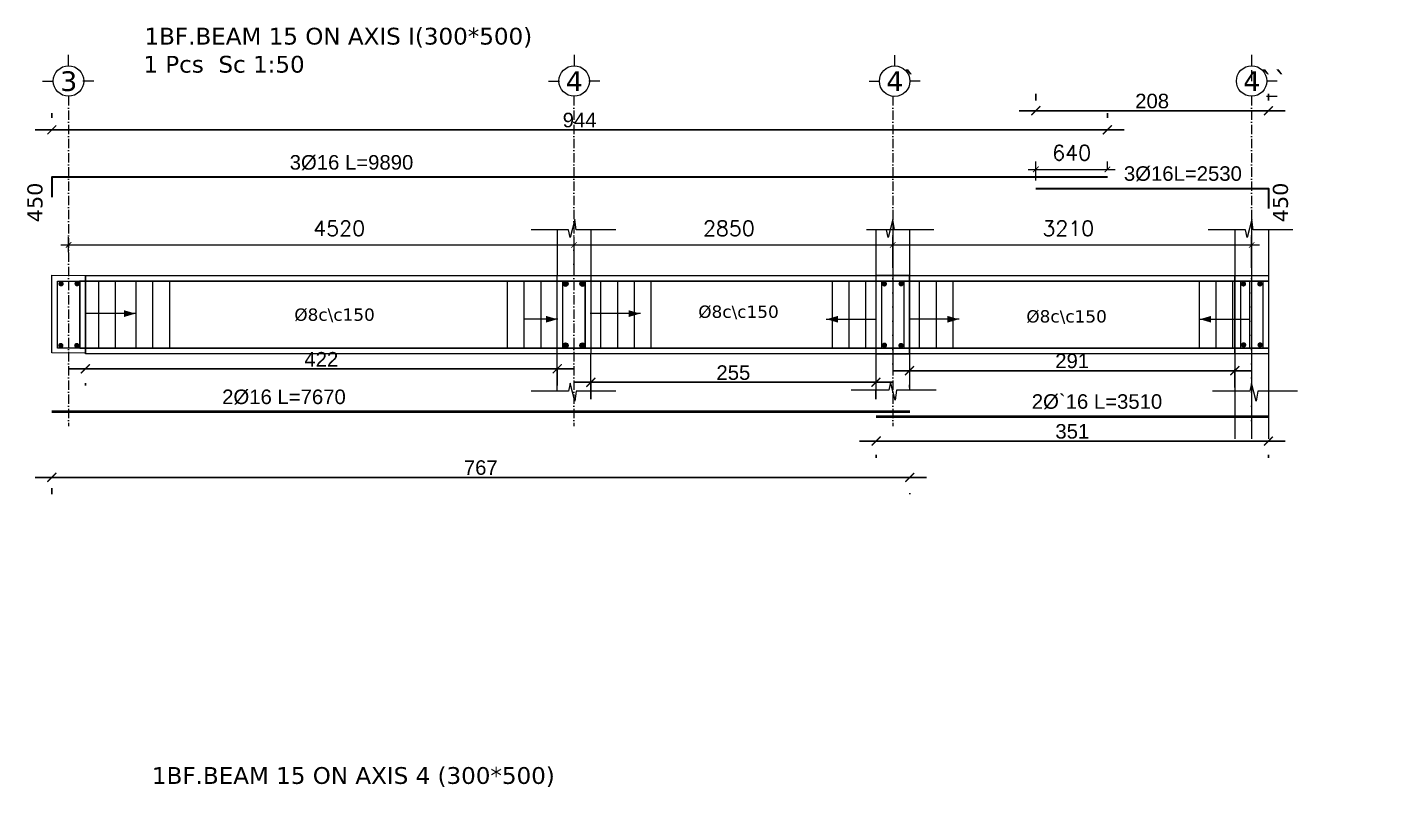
# Model space of a CAD drawing. Header units: inches. Extents: x -26151 to 62940, y -10194 to 246332.
# Drawn here: x -26066 to -24855, y 121107 to 121786 of the extents above; entities that cross this region are included whole.
import ezdxf

# ---------------------------------------------------------------- set-up
doc = ezdxf.new("R2010")
doc.units = ezdxf.units.IN
doc.header["$LTSCALE"] = 0.7
doc.header["$MEASUREMENT"] = 0
doc.linetypes.add('ACAD_ISO10W100', pattern=[18, 12, -3, 0, -3])
doc.layers.get('0').update_dxf_attribs({"lineweight": 13})
doc.layers.get('Defpoints').update_dxf_attribs({"lineweight": 5})
for name, color, linetype, lineweight in [('axis', 254, 'ACAD_ISO10W100', 9), ('BEAM FRAME', 5, 'Continuous', 18), ('COLUMN', 4, 'Continuous', 20), ('elevline', 30, 'Continuous', 20), ('FRAME 070', 5, 'Continuous', 60), ('hach', 9, 'Continuous', 9), ('hatch', 9, 'Continuous', 9), ('renforcment', 141, 'Continuous', 40), ('tex', 3, 'Continuous', 25), ('TEXT', 3, 'Continuous', 25), ('top rein. extension', 50, 'Continuous', 20), ('top renforcment', 7, 'Continuous', 40)]:
    doc.layers.add(name, color=color, linetype=linetype, lineweight=lineweight)
doc.styles.add('100', font='romans.shx', dxfattribs={"height": 13.5})
doc.styles.add('romanc', font='verdana.ttf', dxfattribs={"height": 250})
doc.styles.get("Standard").update_dxf_attribs({"font": 'arial.ttf', "height": 13})
doc.dimstyles.new('100', dxfattribs={"dimtxt": 13.5, "dimasz": 5, "dimexe": 7, "dimexo": 7, "dimgap": 8, "dimtad": 1, "dimdec": 0, "dimlfac": 10, "dimzin": 4, "dimdsep": 46, "dimtxsty": '100', "dimblk": 'ARCHTICK', "dimcen": 0.09, "dimdle": 7, "dimclrd": 1, "dimclre": 8, "dimclrt": 2, "dimadec": 0, "dimazin": 1, "dimtfac": 1, "dimtdec": 0, "dimtix": 1, "dimtofl": 0, "dimtmove": 0, "dimatfit": 3, "dimldrblk": 'ARCHTICK', "dimfxl": 0, "dimtolj": 1, "dimtzin": 0, "dimlwd": -1, "dimlwe": -1, "dimarcsym": 0})
doc.dimstyles.get("Standard").update_dxf_attribs({"dimtxt": 13, "dimasz": 5, "dimexe": 0.18, "dimexo": 0.0625, "dimgap": 6, "dimtad": 1, "dimdec": 0, "dimlfac": 10, "dimzin": 0, "dimdsep": 46, "dimtxsty": 'Standard', "dimblk": 'ARCHTICK', "dimcen": 0.09, "dimse1": 1, "dimse2": 1, "dimclrd": 1, "dimclre": 7, "dimclrt": 3, "dimadec": 0, "dimazin": 0, "dimtfac": 1, "dimtdec": 0, "dimtix": 1, "dimtofl": 0, "dimtmove": 0, "dimatfit": 3, "dimldrblk": 'ARCHTICK', "dimfxl": 0, "dimtolj": 1, "dimtzin": 0, "dimarcsym": 0})
doc.dimstyles.new('STANDARD$0', dxfattribs={"dimscale": 0, "dimtxt": 50, "dimasz": 8, "dimexe": 15, "dimexo": 0.0625, "dimgap": 2, "dimtad": 1, "dimdec": 0, "dimzin": 0, "dimdsep": 46, "dimtxsty": 'Standard', "dimblk1": 'ARCHTICK', "dimblk2": 'ARCHTICK', "dimsah": 1, "dimcen": 0.09, "dimdle": 15, "dimclrd": 3, "dimclre": 3, "dimclrt": 3, "dimazin": 0, "dimtfac": 1, "dimtdec": 0, "dimtofl": 0, "dimtmove": 1, "dimatfit": 3, "dimldrblk": 'ARCHTICK', "dimfxl": 0, "dimtolj": 1, "dimtzin": 0, "dimarcsym": 0})

# ---------------------------------------------------------------- blocks, each defined once
blk = doc.blocks.new('*D1674')
at = {"layer": 'Defpoints', "color": 0, "lineweight": 30, "transparency": 16777216}
for p in [(-25276.6, 121642.2, -167.8), (-24076.6, 121642.2, 33.7), (-24076.6, 121642.2)]:
    blk.add_point(p, dxfattribs=at)
at = {"layer": 'TEXT', "color": 3, "transparency": 16777216, "insert": (-25032.1, 121655.2), "char_height": 13, "attachment_point": 5}
blk.add_mtext('\\A1;3%%C16L=2530', dxfattribs=at)
blk = doc.blocks.new('_ArchTick')
at = {"color": 0, "linetype": 'ByBlock', "lineweight": 0, "const_width": 0.15}
blk.add_lwpolyline([(-0.5, -0.5), (0.5, 0.5)], dxfattribs=at)
blk = doc.blocks.new('*D1675')
at = {"layer": 'Defpoints', "color": 0, "lineweight": 30, "transparency": 16777216}
for p in [(-26037.6, 121652.2, -218.5), (-25195.6, 121652.2, -157.8), (-25195.6, 121652.2)]:
    blk.add_point(p, dxfattribs=at)
at = {"layer": 'TEXT', "color": 3, "transparency": 16777216, "insert": (-25775.6, 121665.2), "char_height": 13, "attachment_point": 5}
blk.add_mtext('\\A1;3%%C16 L=9890', dxfattribs=at)
blk = doc.blocks.new('*D1681')
at = {"color": 1, "transparency": 16777216}
blk.add_line((-25170.6, 121659.2), (-25092.6, 121659.2), dxfattribs=at)
at = {"color": 8, "transparency": 16777216}
for p, q in [((-25163.6, 121649.2), (-25163.6, 121666.2)), ((-25099.6, 121659.2), (-25099.6, 121666.2))]:
    blk.add_line(p, q, dxfattribs=at)
at = {"layer": 'Defpoints', "color": 0, "transparency": 16777216}
for p in [(-25099.6, 121659.2), (-25099.6, 121652.2), (-25163.6, 121642.2)]:
    blk.add_point(p, dxfattribs=at)
at = {"color": 1, "transparency": 16777216, "xscale": 5, "yscale": 5, "zscale": 5, "rotation": 180}
blk.add_blockref('_ArchTick', (-25163.6, 121659.2), dxfattribs=at)
at = {"color": 1, "transparency": 16777216, "xscale": 5, "yscale": 5, "zscale": 5}
blk.add_blockref('_ArchTick', (-25099.6, 121659.2), dxfattribs=at)
at = {"color": 2, "transparency": 16777216, "insert": (-25131.6, 121674), "char_height": 13.5, "attachment_point": 5, "style": '100'}
blk.add_mtext('\\A1;640', dxfattribs=at)
blk = doc.blocks.new('*D1676')
at = {"color": 8, "transparency": 16777216}
for p, q in [((-25291.6, 121571.3), (-25291.6, 121598.6)), ((-24970.6, 121571.3), (-24970.6, 121598.6))]:
    blk.add_line(p, q, dxfattribs=at)
at = {"color": 1, "transparency": 16777216}
blk.add_line((-25298.6, 121591.6), (-24963.6, 121591.6), dxfattribs=at)
at = {"layer": 'Defpoints', "color": 0, "lineweight": 30, "transparency": 16777216}
for p in [(-24970.6, 121591.6), (-25291.6, 121564.3), (-24970.6, 121564.3)]:
    blk.add_point(p, dxfattribs=at)
at = {"color": 1, "transparency": 16777216, "xscale": 5, "yscale": 5, "zscale": 5, "rotation": 180}
blk.add_blockref('_ArchTick', (-25291.6, 121591.6), dxfattribs=at)
at = {"color": 1, "transparency": 16777216, "xscale": 5, "yscale": 5, "zscale": 5}
blk.add_blockref('_ArchTick', (-24970.6, 121591.6), dxfattribs=at)
at = {"color": 2, "lineweight": 30, "transparency": 16777216, "insert": (-25134.6, 121606.4), "char_height": 13.5, "attachment_point": 5, "style": '100'}
blk.add_mtext('\\A1;3210', dxfattribs=at)
blk = doc.blocks.new('*D1677')
at = {"color": 8, "transparency": 16777216}
for p, q in [((-26028.6, 121585.3), (-26028.6, 121598.6)), ((-25576.6, 121585.5), (-25576.6, 121598.6))]:
    blk.add_line(p, q, dxfattribs=at)
at = {"color": 1, "transparency": 16777216}
blk.add_line((-26035.6, 121591.6), (-25569.6, 121591.6), dxfattribs=at)
at = {"layer": 'Defpoints', "color": 0, "lineweight": 30, "transparency": 16777216}
for p in [(-25576.6, 121591.6), (-26028.6, 121578.3), (-25576.6, 121578.5)]:
    blk.add_point(p, dxfattribs=at)
at = {"color": 1, "transparency": 16777216, "xscale": 5, "yscale": 5, "zscale": 5, "rotation": 180}
blk.add_blockref('_ArchTick', (-26028.6, 121591.6), dxfattribs=at)
at = {"color": 1, "transparency": 16777216, "xscale": 5, "yscale": 5, "zscale": 5}
blk.add_blockref('_ArchTick', (-25576.6, 121591.6), dxfattribs=at)
at = {"color": 2, "lineweight": 30, "transparency": 16777216, "insert": (-25786.6, 121606.4), "char_height": 13.5, "attachment_point": 5, "style": '100'}
blk.add_mtext('\\A1;4520', dxfattribs=at)
blk = doc.blocks.new('*D1678')
at = {"layer": 'Defpoints', "color": 0, "lineweight": 30, "transparency": 16777216}
for p in [(-25591.6, 121438.4, -37100.9), (-25591.6, 121438.4), (-24656.6, 121438.4, -13652.7)]:
    blk.add_point(p, dxfattribs=at)
at = {"layer": 'TEXT', "color": 3, "transparency": 16777216, "insert": (-25108.9, 121451.4), "char_height": 13, "attachment_point": 5}
blk.add_mtext('\\A1;2%%C`16 L=3510', dxfattribs=at)
blk = doc.blocks.new('*D1679')
at = {"color": 8, "transparency": 16777216}
for p, q in [((-25576.6, 121571.3), (-25576.6, 121598.6)), ((-25291.6, 121571.3), (-25291.6, 121598.6))]:
    blk.add_line(p, q, dxfattribs=at)
at = {"color": 1, "transparency": 16777216}
blk.add_line((-25583.6, 121591.6), (-25284.6, 121591.6), dxfattribs=at)
at = {"layer": 'Defpoints', "color": 0, "lineweight": 30, "transparency": 16777216}
for p in [(-25291.6, 121591.6), (-25576.6, 121564.3), (-25291.6, 121564.3)]:
    blk.add_point(p, dxfattribs=at)
at = {"color": 1, "transparency": 16777216, "xscale": 5, "yscale": 5, "zscale": 5, "rotation": 180}
blk.add_blockref('_ArchTick', (-25576.6, 121591.6), dxfattribs=at)
at = {"color": 1, "transparency": 16777216, "xscale": 5, "yscale": 5, "zscale": 5}
blk.add_blockref('_ArchTick', (-25291.6, 121591.6), dxfattribs=at)
at = {"color": 2, "lineweight": 30, "transparency": 16777216, "insert": (-25438.1, 121606.4), "char_height": 13.5, "attachment_point": 5, "style": '100'}
blk.add_mtext('\\A1;2850', dxfattribs=at)
blk = doc.blocks.new('*D1680')
at = {"layer": 'Defpoints', "color": 0, "lineweight": 30, "transparency": 16777216}
for p in [(-26011.6, 121442.6, -37100.9), (-26011.6, 121442.6), (-25276.4, 121442.6, -13652.7)]:
    blk.add_point(p, dxfattribs=at)
at = {"layer": 'TEXT', "color": 3, "transparency": 16777216, "insert": (-25836, 121455.6), "char_height": 13, "attachment_point": 5}
blk.add_mtext('\\A1;2%%C16 L=7670', dxfattribs=at)
blk = doc.blocks.new('*D1682')
at = {"layer": 'Defpoints', "color": 0, "linetype": 'ByBlock', "lineweight": 30, "transparency": 16777216}
for p in [(-25276.6, 121494.3, -195.9), (-24985.6, 121494.3), (-25276.6, 121479.2)]:
    blk.add_point(p, dxfattribs=at)
at = {"layer": 'hach', "color": 3, "lineweight": -2, "transparency": 16777216}
for p, q in [((-24970.6, 121479.2), (-25291.6, 121479.2)), ((-24985.6, 121480.3), (-24985.6, 121464.2)), ((-25276.6, 121466.7), (-25276.6, 121464.2))]:
    blk.add_line(p, q, dxfattribs=at)
at = {"layer": 'hach', "color": 3, "linetype": 'ByBlock', "lineweight": -2, "transparency": 16777216, "xscale": 8, "yscale": 8, "zscale": 8, "rotation": 180}
blk.add_blockref('_ArchTick', (-25276.6, 121479.2), dxfattribs=at)
at = {"layer": 'hach', "color": 3, "linetype": 'ByBlock', "lineweight": -2, "transparency": 16777216, "xscale": 8, "yscale": 8, "zscale": 8}
blk.add_blockref('_ArchTick', (-24985.6, 121479.2), dxfattribs=at)
at = {"layer": 'hach', "color": 3, "linetype": 'ByBlock', "lineweight": 30, "transparency": 16777216, "insert": (-25131.1, 121487.9), "char_height": 13, "attachment_point": 5}
blk.add_mtext('\\A1;291', dxfattribs=at)
blk = doc.blocks.new('*D1683')
at = {"layer": 'Defpoints', "color": 0, "linetype": 'ByBlock', "lineweight": 30, "transparency": 16777216}
for p in [(-25306.6, 121499.3, -72.3), (-25561.6, 121494.3), (-25561.6, 121468.8)]:
    blk.add_point(p, dxfattribs=at)
at = {"layer": 'hach', "color": 3, "lineweight": -2, "transparency": 16777216}
for p, q in [((-25291.6, 121468.8), (-25576.6, 121468.8)), ((-25561.6, 121469.8), (-25561.6, 121453.8)), ((-25306.6, 121462.3), (-25306.6, 121453.8))]:
    blk.add_line(p, q, dxfattribs=at)
at = {"layer": 'hach', "color": 3, "linetype": 'ByBlock', "lineweight": -2, "transparency": 16777216, "xscale": 8, "yscale": 8, "zscale": 8, "rotation": 180}
blk.add_blockref('_ArchTick', (-25561.6, 121468.8), dxfattribs=at)
at = {"layer": 'hach', "color": 3, "linetype": 'ByBlock', "lineweight": -2, "transparency": 16777216, "xscale": 8, "yscale": 8, "zscale": 8}
blk.add_blockref('_ArchTick', (-25306.6, 121468.8), dxfattribs=at)
at = {"layer": 'hach', "color": 3, "linetype": 'ByBlock', "lineweight": 30, "transparency": 16777216, "insert": (-25434.1, 121477.4), "char_height": 13, "attachment_point": 5}
blk.add_mtext('\\A1;255', dxfattribs=at)
blk = doc.blocks.new('*D1684')
at = {"layer": 'Defpoints', "color": 0, "linetype": 'ByBlock', "lineweight": 30, "transparency": 16777216}
for p in [(-26013.6, 121494.8, -217.9), (-25591.6, 121494.3), (-26013.6, 121480.9)]:
    blk.add_point(p, dxfattribs=at)
at = {"layer": 'hach', "color": 3, "lineweight": -2, "transparency": 16777216}
for p, q in [((-25576.6, 121480.9), (-26028.6, 121480.9)), ((-25591.6, 121481.9), (-25591.6, 121465.9)), ((-26013.6, 121468), (-26013.6, 121465.9))]:
    blk.add_line(p, q, dxfattribs=at)
at = {"layer": 'hach', "color": 3, "linetype": 'ByBlock', "lineweight": -2, "transparency": 16777216, "xscale": 8, "yscale": 8, "zscale": 8, "rotation": 180}
blk.add_blockref('_ArchTick', (-26013.6, 121480.9), dxfattribs=at)
at = {"layer": 'hach', "color": 3, "linetype": 'ByBlock', "lineweight": -2, "transparency": 16777216, "xscale": 8, "yscale": 8, "zscale": 8}
blk.add_blockref('_ArchTick', (-25591.6, 121480.9), dxfattribs=at)
at = {"layer": 'hach', "color": 3, "linetype": 'ByBlock', "lineweight": 30, "transparency": 16777216, "insert": (-25802.6, 121489.4), "char_height": 13, "attachment_point": 5}
blk.add_mtext('\\A1;422', dxfattribs=at)
blk = doc.blocks.new('*D1685')
at = {"layer": 'Defpoints', "color": 0, "linetype": 'ByBlock', "lineweight": 30, "transparency": 16777216}
for p in [(-25099.6, 121694.5), (-26043.6, 121652.2, -217.9), (-25099.6, 121652.2, -217.9)]:
    blk.add_point(p, dxfattribs=at)
at = {"layer": 'hach', "color": 3, "lineweight": -2, "transparency": 16777216}
for p, q in [((-26043.6, 121705.4), (-26043.6, 121709.5)), ((-25099.6, 121705.4), (-25099.6, 121709.5)), ((-26058.6, 121694.5), (-25084.6, 121694.5))]:
    blk.add_line(p, q, dxfattribs=at)
at = {"layer": 'hach', "color": 3, "linetype": 'ByBlock', "lineweight": -2, "transparency": 16777216, "xscale": 8, "yscale": 8, "zscale": 8, "rotation": 180}
blk.add_blockref('_ArchTick', (-26043.6, 121694.5), dxfattribs=at)
at = {"layer": 'hach', "color": 3, "linetype": 'ByBlock', "lineweight": -2, "transparency": 16777216, "xscale": 8, "yscale": 8, "zscale": 8}
blk.add_blockref('_ArchTick', (-25099.6, 121694.5), dxfattribs=at)
at = {"layer": 'hach', "color": 3, "linetype": 'ByBlock', "lineweight": 30, "transparency": 16777216, "insert": (-25571.6, 121703.2), "char_height": 13, "attachment_point": 5}
blk.add_mtext('\\A1;944', dxfattribs=at)
blk = doc.blocks.new('*D1686')
at = {"layer": 'Defpoints', "color": 0, "linetype": 'ByBlock', "lineweight": 30, "transparency": 16777216}
for p in [(-24955.6, 121711.6), (-25163.6, 121642.2, -217.9), (-24955.6, 121642.2, -217.9)]:
    blk.add_point(p, dxfattribs=at)
at = {"layer": 'hach', "color": 3, "lineweight": -2, "transparency": 16777216}
for p, q in [((-25163.6, 121720.7), (-25163.6, 121726.6)), ((-24955.6, 121720.7), (-24955.6, 121726.6)), ((-25178.6, 121711.6), (-24940.6, 121711.6))]:
    blk.add_line(p, q, dxfattribs=at)
at = {"layer": 'hach', "color": 3, "linetype": 'ByBlock', "lineweight": -2, "transparency": 16777216, "xscale": 8, "yscale": 8, "zscale": 8, "rotation": 180}
blk.add_blockref('_ArchTick', (-25163.6, 121711.6), dxfattribs=at)
at = {"layer": 'hach', "color": 3, "linetype": 'ByBlock', "lineweight": -2, "transparency": 16777216, "xscale": 8, "yscale": 8, "zscale": 8}
blk.add_blockref('_ArchTick', (-24955.6, 121711.6), dxfattribs=at)
at = {"layer": 'hach', "color": 3, "linetype": 'ByBlock', "lineweight": 30, "transparency": 16777216, "insert": (-25059.6, 121720.2), "char_height": 13, "attachment_point": 5}
blk.add_mtext('\\A1;208', dxfattribs=at)
blk = doc.blocks.new('*D1687')
at = {"layer": 'Defpoints', "color": 0, "linetype": 'ByBlock', "lineweight": 30, "transparency": 16777216}
for p in [(-26043.6, 121442.6, -217.9), (-25276.4, 121442.6, -1503.6), (-25276.4, 121383.8)]:
    blk.add_point(p, dxfattribs=at)
at = {"layer": 'hach', "color": 3, "lineweight": -2, "transparency": 16777216}
for p, q in [((-26058.6, 121383.8), (-25261.4, 121383.8)), ((-26043.6, 121374.1), (-26043.6, 121368.8)), ((-25276.4, 121369.6), (-25276.4, 121368.8))]:
    blk.add_line(p, q, dxfattribs=at)
at = {"layer": 'hach', "color": 3, "linetype": 'ByBlock', "lineweight": -2, "transparency": 16777216, "xscale": 8, "yscale": 8, "zscale": 8, "rotation": 180}
blk.add_blockref('_ArchTick', (-26043.6, 121383.8), dxfattribs=at)
at = {"layer": 'hach', "color": 3, "linetype": 'ByBlock', "lineweight": -2, "transparency": 16777216, "xscale": 8, "yscale": 8, "zscale": 8}
blk.add_blockref('_ArchTick', (-25276.4, 121383.8), dxfattribs=at)
at = {"layer": 'hach', "color": 3, "linetype": 'ByBlock', "lineweight": 30, "transparency": 16777216, "insert": (-25660, 121392.5), "char_height": 13, "attachment_point": 5}
blk.add_mtext('\\A1;767', dxfattribs=at)
blk = doc.blocks.new('*D1688')
at = {"layer": 'Defpoints', "color": 0, "linetype": 'ByBlock', "lineweight": 30, "transparency": 16777216}
for p in [(-25306.4, 121438.4, -217.9), (-24955.6, 121438.4, -217.9), (-24955.6, 121416.3)]:
    blk.add_point(p, dxfattribs=at)
at = {"layer": 'hach', "color": 3, "lineweight": -2, "transparency": 16777216}
for p, q in [((-25321.4, 121416.3), (-24940.6, 121416.3)), ((-25306.4, 121404), (-25306.4, 121401.3)), ((-24955.6, 121404), (-24955.6, 121401.3))]:
    blk.add_line(p, q, dxfattribs=at)
at = {"layer": 'hach', "color": 3, "linetype": 'ByBlock', "lineweight": -2, "transparency": 16777216, "xscale": 8, "yscale": 8, "zscale": 8, "rotation": 180}
blk.add_blockref('_ArchTick', (-25306.4, 121416.3), dxfattribs=at)
at = {"layer": 'hach', "color": 3, "linetype": 'ByBlock', "lineweight": -2, "transparency": 16777216, "xscale": 8, "yscale": 8, "zscale": 8}
blk.add_blockref('_ArchTick', (-24955.6, 121416.3), dxfattribs=at)
at = {"layer": 'hach', "color": 3, "linetype": 'ByBlock', "lineweight": 30, "transparency": 16777216, "insert": (-25131, 121424.9), "char_height": 13, "attachment_point": 5}
blk.add_mtext('\\A1;351', dxfattribs=at)

msp = doc.modelspace()

# ---------------------------------------------------------------- hatches: boundary and pattern name
at = {"layer": 'elevline'}
for points in [[(-26032.97, 121556.87, 1), (-26037.73, 121556.87, 1)], [(-26018.66, 121556.97, 1), (-26023.41, 121556.97, 1)], [(-25581.87, 121556.97, 1), (-25586.63, 121556.97, 1)], [(-25571.38, 121556.97, -1), (-25566.63, 121556.97, -1)], [(-25301.47, 121556.81, -1), (-25296.71, 121556.81, -1)], [(-25286.45, 121556.9, -1), (-25281.69, 121556.9, -1)], [(-24980.28, 121556.78, -1), (-24975.52, 121556.78, -1)], [(-24965.61, 121556.78, -1), (-24960.86, 121556.78, -1)], [(-26033.19, 121501.7, 1), (-26037.95, 121501.7, 1)], [(-26018.88, 121501.7, 1), (-26023.64, 121501.7, 1)], [(-25581.87, 121501.73, -1), (-25586.63, 121501.73, -1)], [(-25571.38, 121501.73, 1), (-25566.63, 121501.73, 1)], [(-25301.37, 121501.94, -1), (-25296.61, 121501.94, -1)], [(-25286.58, 121501.72, -1), (-25281.82, 121501.72, -1)], [(-24980.12, 121502.23, -1), (-24975.36, 121502.23, -1)], [(-24965.45, 121502.23, -1), (-24960.69, 121502.23, -1)]]:
    msp.add_hatch(color=256, dxfattribs=at).paths.add_polyline_path(points)

# ---------------------------------------------------------------- linework, layer by layer
at = {"layer": 'axis'}
for p, q in [((-26028.63, 121724.54, -217.91), (-26028.63, 121429.61, -217.91)), ((-25576.63, 121724.54, -217.91), (-25576.63, 121429.61, -217.91)), ((-25291.63, 121724.54, -217.91), (-25291.63, 121429.61, -217.91)), ((-24970.63, 121724.54, -217.91), (-24970.63, 121429.61, -217.91))]:
    msp.add_line(p, q, dxfattribs=at)
at = {"layer": 'BEAM FRAME'}
msp.add_lwpolyline([(-24955.63, 121494.35), (-26013.63, 121494.35), (-26013.63, 121564.35), (-24955.63, 121564.35)], dxfattribs=at)
at = {"layer": 'COLUMN', "lineweight": 20}
for p, q in [((-25591.63, 121605.27), (-25591.63, 121564.35)), ((-25561.63, 121605.27), (-25561.63, 121564.35)), ((-25591.63, 121460.92), (-25591.63, 121494.35)), ((-25561.63, 121460.92), (-25561.63, 121494.35))]:
    msp.add_line(p, q, dxfattribs=at)
at = {"layer": 'elevline'}
for p, q in [((-26001.59, 121499.35, -217.91), (-26001.59, 121559.35, -217.91)), ((-25986.59, 121499.35, -217.91), (-25986.59, 121559.35, -217.91)), ((-25968.13, 121499.35, -217.91), (-25968.13, 121559.35, -217.91)), ((-25953.13, 121499.35, -217.91), (-25953.13, 121559.35, -217.91)), ((-25938.13, 121499.35, -217.91), (-25938.13, 121559.35, -217.91)), ((-25636.12, 121499.35, -217.91), (-25636.12, 121559.35, -217.91)), ((-25621.12, 121499.35, -217.91), (-25621.12, 121559.35, -217.91)), ((-25606.12, 121499.35, -217.91), (-25606.12, 121559.35, -217.91)), ((-25566.59, 121499.35, -217.91), (-25566.59, 121559.35, -217.91)), ((-25552.52, 121499.35, -217.91), (-25552.52, 121559.35, -217.91)), ((-25537.56, 121499.35, -217.91), (-25537.56, 121559.35, -217.91)), ((-25522.56, 121499.35, -217.91), (-25522.56, 121559.35, -217.91)), ((-25507.56, 121499.35, -217.91), (-25507.56, 121559.35, -217.91)), ((-25345.52, 121499.35, -217.91), (-25345.52, 121559.35, -217.91)), ((-25330.52, 121499.35, -217.91), (-25330.52, 121559.35, -217.91)), ((-25315.52, 121499.35, -217.91), (-25315.52, 121559.35, -217.91)), ((-25267.57, 121499.35, -217.91), (-25267.57, 121559.35, -217.91)), ((-25252.57, 121499.35, -217.91), (-25252.57, 121559.35, -217.91)), ((-25237.57, 121499.35, -217.91), (-25237.57, 121559.35, -217.91)), ((-25017.32, 121499.35, -217.91), (-25017.32, 121559.35, -217.91)), ((-25002.36, 121499.35, -217.91), (-25002.36, 121559.35, -217.91)), ((-24987.36, 121499.35, -217.91), (-24987.36, 121559.35, -217.91)), ((-24972.36, 121499.35, -217.91), (-24972.36, 121559.35, -217.91))]:
    msp.add_line(p, q, dxfattribs=at)
for centre in [(-25584.25, 121556.97, -217.91), (-25569.01, 121556.97, -217.91), (-25584.25, 121501.73, -217.91), (-25569.01, 121501.73, -217.91)]:
    msp.add_circle(centre, 2.38, dxfattribs=at)
at = {"layer": 'FRAME 070', "lineweight": 20}
for p, q in [((-25575.94, 121614.27), (-25580.13, 121598.2)), ((-25574.59, 121605.27), (-25575.94, 121614.27)), ((-25291.46, 121614.27), (-25295.64, 121598.2)), ((-25290.11, 121605.27), (-25291.46, 121614.27)), ((-24970.51, 121614.27), (-24974.69, 121598.2)), ((-24969.16, 121605.27), (-24970.51, 121614.27)), ((-25581.63, 121605.27), (-25615.02, 121605.27)), ((-25580.13, 121598.2), (-25581.63, 121605.27)), ((-25539.24, 121605.27), (-25574.59, 121605.27)), ((-25279.83, 121605.27), (-25315.19, 121605.27)), ((-25295.64, 121598.2), (-25297.15, 121605.27)), ((-25254.76, 121605.27), (-25290.11, 121605.27)), ((-24976.2, 121605.27), (-25009.59, 121605.27)), ((-24974.69, 121598.2), (-24976.2, 121605.27)), ((-24933.8, 121605.27), (-24969.16, 121605.27)), ((-25580.13, 121468), (-25581.63, 121460.92)), ((-25575.94, 121451.92), (-25580.13, 121468)), ((-25295.22, 121461.88), (-25328.61, 121461.88)), ((-25293.72, 121468.96), (-25295.22, 121461.88)), ((-25289.54, 121452.88), (-25293.72, 121468.96)), ((-25288.18, 121461.88), (-25289.54, 121452.88)), ((-25252.83, 121461.88), (-25288.18, 121461.88)), ((-24970.6, 121468), (-24972.11, 121460.92)), ((-24966.42, 121451.92), (-24970.6, 121468)), ((-25581.63, 121460.92), (-25615.02, 121460.92)), ((-25574.59, 121460.92), (-25575.94, 121451.92)), ((-25539.24, 121460.92), (-25574.59, 121460.92)), ((-24972.11, 121460.92), (-25005.5, 121460.92)), ((-24965.07, 121460.92), (-24966.42, 121451.92)), ((-24929.71, 121460.92), (-24965.07, 121460.92))]:
    msp.add_line(p, q, dxfattribs=at)
at = {"layer": 'FRAME 070', "lineweight": 15, "elevation": -217.91}
for points in [[(-26013.63, 121494.76), (-26043.63, 121495.16), (-26043.63, 121564.68), (-26013.63, 121564.35)], [(-25561.63, 121494.35), (-25591.63, 121494.35), (-25591.63, 121564.35), (-25561.63, 121564.35)]]:
    msp.add_lwpolyline(points, close=True, dxfattribs=at)
at = {"layer": 'hach', "color": 2, "linetype": 'ByBlock'}
for p, q in [((-25099.63, 121652.22, -217.91), (-26043.63, 121652.22, -217.91)), ((-26043.63, 121652.22, -217.91), (-26043.63, 121634.22, -217.91)), ((-26043.63, 121634.22, -217.91), (-26043.63, 121643.22, -217.91)), ((-25163.63, 121642.22, -217.91), (-24955.63, 121642.22, -217.91)), ((-24955.63, 121642.22, -217.91), (-24955.63, 121624.22, -217.91))]:
    msp.add_line(p, q, dxfattribs=at)
at = {"layer": 'hach', "color": 4, "linetype": 'ByBlock'}
for p, q in [((-25306.63, 121605.27), (-25306.63, 121461.88, -253.19)), ((-25291.63, 121605.27), (-25291.63, 121481.86, -217.91)), ((-25276.63, 121605.27), (-25276.63, 121461.88, -253.19)), ((-24985.63, 121605.2, -217.91), (-24985.63, 121418.18, -217.91)), ((-24970.63, 121605.2, -217.91), (-24970.63, 121418.18, -217.91)), ((-24955.63, 121605.2, -217.91), (-24955.63, 121418.18, -217.91))]:
    msp.add_line(p, q, dxfattribs=at)
at = {"layer": 'hach', "color": 0, "linetype": 'ByBlock'}
for p, q in [((-25301.63, 121559.35, -67.1), (-25301.63, 121499.35, -5.16)), ((-25281.63, 121559.35, -72.27), (-25281.63, 121499.35, -5.56)), ((-24985.63, 121564.35, -217.91), (-24985.63, 121494.35)), ((-24980.63, 121559.35, -202.34), (-24980.63, 121499.35, -15.56)), ((-24960.63, 121559.35), (-24960.63, 121499.35))]:
    msp.add_line(p, q, dxfattribs=at)
at = {"layer": 'hach', "color": 0, "linetype": 'ByBlock', "lineweight": 30, "elevation": -217.91}
for points in [[(-25099.63, 121652.22), (-26043.63, 121652.22), (-26043.63, 121634.22)], [(-25163.63, 121642.22), (-24955.63, 121642.22), (-24955.63, 121624.22)]]:
    msp.add_lwpolyline(points, dxfattribs=at)
at = {"layer": 'hach', "color": 5, "linetype": 'ByBlock'}
for points, elevation in [([(-25276.63, 121564.35), (-25306.63, 121564.35), (-25306.63, 121494.35), (-25276.63, 121494.35)], -72.27), ([(-24985.63, 121564.35), (-24955.63, 121564.35), (-24955.63, 121494.35), (-24985.63, 121494.35)], -217.91), ([(-24985.63, 121564.35), (-24955.63, 121564.35), (-24955.63, 121494.35), (-24985.63, 121494.35)], -217.91)]:
    msp.add_lwpolyline(points, close=True, dxfattribs=dict(at, elevation=elevation))
at = {"layer": 'hatch'}
for p, q in [((-26029.09, 121761.63, -217.91), (-26029.09, 121751.9, -217.91)), ((-25576.43, 121761.51, -217.91), (-25576.43, 121751.78, -217.91)), ((-25289.88, 121761.39, -217.91), (-25289.88, 121751.65, -217.91)), ((-24970.63, 121761.51, -217.91), (-24970.63, 121751.78, -217.91)), ((-24970.63, 121747.89, -217.91), (-24970.63, 121738.16, -217.91)), ((-26052.01, 121738.16, -217.91), (-26042.28, 121738.16, -217.91)), ((-26006.16, 121738.16, -217.91), (-26015.9, 121738.16, -217.91)), ((-25599.35, 121738.03, -217.91), (-25589.62, 121738.03, -217.91)), ((-25553.5, 121738.03, -217.91), (-25563.24, 121738.03, -217.91)), ((-25312.8, 121737.91, -217.91), (-25303.07, 121737.91, -217.91)), ((-25266.96, 121737.91, -217.91), (-25276.69, 121737.91, -217.91)), ((-24947.7, 121738.03, -217.91), (-24957.44, 121738.03, -217.91)), ((-24947.7, 121724.42, -217.91), (-24957.44, 121724.42, -217.91))]:
    msp.add_line(p, q, dxfattribs=at)
for centre in [(-26028.66, 121738.16, -217.91), (-25576.43, 121738.16, -217.91), (-25289.88, 121738.03, -217.91), (-24970.63, 121738.16, -217.91)]:
    msp.add_circle(centre, 13.62, dxfattribs=at)
at = {"layer": 'renforcment', "lineweight": -2}
msp.add_lwpolyline([(-24955.63, 121499.35), (-26018.63, 121499.35), (-26018.63, 121559.35), (-24955.63, 121559.35)], dxfattribs=at)
at = {"layer": 'top rein. extension'}
for p, q in [((-25968.45, 121530.24, -217.91), (-26013.41, 121530.24, -217.91)), ((-25591.16, 121525.19, -217.91), (-25621.12, 121525.19, -217.91)), ((-25517.14, 121530.24, -217.91), (-25562.1, 121530.24, -217.91)), ((-25351.06, 121525.19, -217.91), (-25306.1, 121525.19, -217.91)), ((-25232.16, 121525.19, -217.91), (-25277.12, 121525.19, -217.91)), ((-25017.32, 121525.19, -217.91), (-24972.36, 121525.19, -217.91))]:
    msp.add_line(p, q, dxfattribs=at)
for points in [[(-25978.93, 121533.24, -217.91), (-25968.8, 121530.24, -217.91), (-25978.93, 121527.24, -217.91)], [(-25601.64, 121528.19, -217.91), (-25591.51, 121525.19, -217.91), (-25601.64, 121522.19, -217.91)], [(-25527.62, 121533.24, -217.91), (-25517.49, 121530.24, -217.91), (-25527.62, 121527.24, -217.91)], [(-25340.59, 121528.19, -217.91), (-25350.71, 121525.19, -217.91), (-25340.59, 121522.19, -217.91)], [(-25242.63, 121528.19, -217.91), (-25232.51, 121525.19, -217.91), (-25242.63, 121522.19, -217.91)], [(-25006.84, 121528.19, -217.91), (-25016.97, 121525.19, -217.91), (-25006.84, 121522.19, -217.91)]]:
    msp.add_solid(points, dxfattribs=at)
at = {"layer": 'top renforcment'}
for p, q in [((-26043.63, 121442.63, -217.91), (-25276.41, 121442.63, -1503.63)), ((-25306.41, 121438.35, -217.91), (-24955.63, 121438.35, -217.91))]:
    msp.add_line(p, q, dxfattribs=at)
at = {"layer": 'top renforcment', "lineweight": 15, "elevation": -217.91}
for points in [[(-26018.63, 121499.33), (-26038.63, 121499.33), (-26038.63, 121559.18), (-26018.63, 121559.35)], [(-25566.63, 121499.35), (-25586.63, 121499.35), (-25586.63, 121559.35), (-25566.63, 121559.35)]]:
    msp.add_lwpolyline(points, close=True, dxfattribs=at)

# ---------------------------------------------------------------- texts
at = {"layer": 'tex', "style": 'romanc'}
for p in [(-25826.73, 121523.81, -33654.09), (-25465.48, 121526.43), (-25172.09, 121522.28, -33654.09)]:
    msp.add_text('%%C8c\\c150', height=11, dxfattribs=at).set_placement(p)
at = {"layer": 'TEXT', "style": 'romanc'}
for s, height, p in [('1BF.BEAM 15 ON AXIS I(300*500)', 15, (-25960.75, 121770.77, -217.91)), ('1 Pcs  Sc 1:50 ', 15, (-25961.77, 121745.67, -217.91)), ('3', 17.6, (-26036.18, 121729.24, -217.91)), ('4', 17.6, (-25583.95, 121729.24, -217.91)), ('4`', 17.6, (-25297.41, 121729.24, -217.91)), ('4``', 17.6, (-24978.15, 121729.36, -217.91)), ('1BF.BEAM 15 ON AXIS 4 (300*500)', 15, (-25954.06, 121109.8, -217.91))]:
    msp.add_text(s, height=height, dxfattribs=at).set_placement(p)
for p in [(-26051.99, 121611.95, -73392.95), (-24938.15, 121611.95, -73392.95)]:
    msp.add_text('450', height=13.5, rotation=90, dxfattribs=at).set_placement(p)

# ---------------------------------------------------------------- dimensions: what is measured, and where the dimension line sits
dim = msp.add_linear_dim(base=(-25099.63, 121659.22, -217.91), p1=(-25163.63, 121642.22, -217.91), p2=(-25099.63, 121652.22, -217.91), angle=180, dimstyle='100')
dim.commit()
dim.dimension.update_dxf_attribs({"geometry": '*D1681', "text_midpoint": (-25131.63, 121673.97, -217.91)})
at = {"lineweight": 30}
for base, p1, p2, picture, middle in [((-25576.63, 121591.64, -217.91), (-26028.63, 121578.32, -217.91), (-25576.63, 121578.53, -217.91), '*D1677', (-25786.63, 121591.64, -217.91)), ((-25291.63, 121591.64, -217.91), (-25576.63, 121564.35, -217.91), (-25291.63, 121564.35, -217.91), '*D1679', (-25438.1, 121591.64, -217.91)), ((-24970.63, 121591.64, -217.91), (-25291.63, 121564.35, -217.91), (-24970.63, 121564.35, -217.91), '*D1676', (-25134.63, 121591.64, -217.91))]:
    dim = msp.add_linear_dim(base=base, p1=p1, p2=p2, dimstyle='100', dxfattribs=at)
    dim.commit()
    dim.dimension.update_dxf_attribs({"geometry": picture, "text_midpoint": middle, "dimtype": 160})
at = {"layer": 'hach', "color": 0, "linetype": 'ByBlock', "lineweight": 30}
for base, p1, p2, picture, middle in [((-24955.63, 121711.57), (-25163.63, 121642.22, -217.91), (-24955.63, 121642.22, -217.91), '*D1686', (-25059.63, 121720.2)), ((-25099.63, 121694.52), (-26043.63, 121652.22, -217.91), (-25099.63, 121652.22, -217.91), '*D1685', (-25571.63, 121703.16)), ((-25276.41, 121383.85), (-26043.63, 121442.63, -217.91), (-25276.41, 121442.63, -1503.63), '*D1687', (-25660.02, 121392.48)), ((-24955.63, 121416.28), (-25306.41, 121438.35, -217.91), (-24955.63, 121438.35, -217.91), '*D1688', (-25131.02, 121424.92))]:
    dim = msp.add_linear_dim(base=base, p1=p1, p2=p2, dimstyle='STANDARD$0', override={"dimscale": 1, "dimfxl": 1.25}, dxfattribs=at)
    dim.commit()
    dim.dimension.update_dxf_attribs({"geometry": picture, "text_midpoint": middle})
at = {"layer": 'hach', "linetype": 'ByBlock', "lineweight": 30}
for base, p1, p2, picture, middle in [((-26013.63, 121480.88), (-25591.63, 121494.35), (-26013.63, 121494.76, -217.91), '*D1684', (-25802.63, 121489.4)), ((-25561.63, 121468.77), (-25306.63, 121499.35, -72.27), (-25561.63, 121494.35), '*D1683', (-25434.13, 121477.41)), ((-25276.63, 121479.23), (-24985.63, 121494.35), (-25276.63, 121494.35, -195.87), '*D1682', (-25131.13, 121487.86))]:
    dim = msp.add_linear_dim(base=base, p1=p1, p2=p2, dimstyle='STANDARD$0', override={"dimscale": 1}, dxfattribs=at)
    dim.commit()
    dim.dimension.update_dxf_attribs({"geometry": picture, "text_midpoint": middle})
at = {"layer": 'TEXT'}
for base, p1, p2, angle, text, picture, middle in [((-25195.6, 121652.22, -217.91), (-26037.63, 121652.22, -436.45), (-25195.6, 121652.22, -375.69), 0, '3%%C16 L=9890', '*D1675', (-25775.6, 121652.22, -217.91)), ((-24076.63, 121642.22, -217.91), (-25276.6, 121642.22, -385.67), (-24076.63, 121642.22, -184.17), 0, '3%%C16L=2530', '*D1674', (-25032.14, 121642.22, -217.91)), ((-26011.63, 121442.63, 12149.06), (-25276.41, 121442.63, -1503.63), (-26011.63, 121442.63, -24951.83), 180, '2%%C16 L=7670', '*D1680', (-25836.04, 121442.63, 12149.06)), ((-25591.63, 121438.35, 12149.06), (-24656.63, 121438.35, -1503.63), (-25591.63, 121438.35, -24951.83), 180, '2%%C`16 L=3510', '*D1678', (-25108.93, 121438.35, 12149.06))]:
    dim = msp.add_linear_dim(base=base, p1=p1, p2=p2, angle=angle, text=text, dimstyle='Standard', override={"dimsd1": 1, "dimsd2": 1, "dimfxl": 0.1, "dimfxlon": 1}, dxfattribs=at)
    dim.commit()
    dim.dimension.update_dxf_attribs({"geometry": picture, "text_midpoint": middle, "dimtype": 161})

doc.saveas('drawing.dxf')
